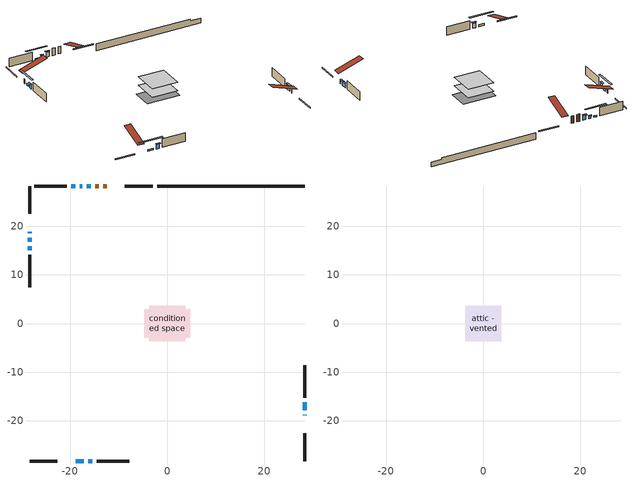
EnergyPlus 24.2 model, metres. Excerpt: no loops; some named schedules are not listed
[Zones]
conditioned space
 floor adiabatic (AdiabaticFloorConstruction): -3.67,-3.67 -3.67,3.67 3.67,3.67 3.67,-3.67 z0.86
 floor foundation (Slab1 construction): -4.69,-2.91 -4.69,2.91 4.69,2.91 4.69,-2.91 z-1.05
 wall outside (RimJoist1 construction): -3.03,28.3 -8.73,28.3 / -28.3,-28.3 -22.6,-28.3 / -28.3,28.3 -28.3,22.6 / 28.3,-28.3 28.3,-22.6 z0.86:1.16
 wall outside (AdiabaticWallConstruction 1): -12.47,28.3 -13.13,28.3 / -14.05,28.3 -14.81,28.3 z0.86:2.89
 wall outside (AdiabaticWallConstruction): -28.3,18.86 -28.3,18.57 / 28.3,-18.86 28.3,-18.77 z0.86:2.08; -18.86,-28.3 -17.23,-28.3 / -28.3,17.65 -28.3,16.83 z0.86:1.37; 28.3,-17.84 28.3,-16.21 / -15.74,28.3 -16.56,28.3 / -16.3,-28.3 -15.48,-28.3 / -28.3,15.9 -28.3,15.09 z0.86:2.21; -17.48,28.3 -18,28.3 z0.86:1.55; -18.92,28.3 -19.74,28.3 z0.86:1.25
 wall outside (Wall1 construction): -20.67,28.3 -27.37,28.3 / -14.56,-28.3 -7.85,-28.3 / -28.3,14.16 -28.3,7.46 / 28.3,-15.29 28.3,-8.58 z0.86:3.3
 wall foundation (FoundationWall1 construction): -2.1,28.3,-1.05 -2.1,28.3,0.86 25.26,28.3,0.86 25.26,28.3,0.35 28.3,28.3,0.35 28.3,28.3,-1.05
 window (WindowConstruction 5): -28.3,18.86 -28.3,18.57 z0.86:2.08
 window (WindowConstruction 8): -18.86,-28.3 -17.23,-28.3 z0.86:1.37
 window (WindowConstruction 9): -28.3,17.65 -28.3,16.83 z0.86:1.37
 window (WindowConstruction 6): 28.3,-18.86 28.3,-18.77 z0.86:2.08
 window (WindowConstruction): 28.3,-17.84 28.3,-16.21 z0.86:2.21
 window (WindowConstruction 1): -15.74,28.3 -16.56,28.3 z0.86:2.21
 window (WindowConstruction 2): -17.48,28.3 -17.99,28.3 z0.86:1.55
 window (WindowConstruction 3): -16.3,-28.3 -15.48,-28.3 z0.86:2.21
 window (WindowConstruction 4): -28.3,15.9 -28.3,15.09 z0.86:2.21
 window (WindowConstruction 7): -18.92,28.3 -19.74,28.3 z0.86:1.25
 door (Door): -12.47,28.3 -13.12,28.3 z0.86:2.89
 door (Door 1): -14.05,28.3 -14.81,28.3 z0.86:2.89
 ceiling adiabatic (AdiabaticFloorConstruction): 3.67,-3.67 3.67,3.67 -3.67,3.67 -3.67,-3.67 z0.86
attic - vented
 floor to conditioned space (Floor1 construction Reversed): -3.67,-3.67 -3.67,3.67 3.67,3.67 3.67,-3.67 z3.3
 roof outside (Roof1 construction): -11.54,28.3,3.3 -11.54,21.15,5.68 -9.66,21.15,5.68 -9.66,28.3,3.3; -19.78,-28.3,3.3 -19.78,-21.15,5.68 -21.67,-21.15,5.68 -21.67,-28.3,3.3; -28.3,19.78,3.3 -21.15,19.78,5.68 -21.15,21.67,5.68 -28.3,21.67,3.3; 28.3,-19.78,3.3 21.15,-19.78,5.68 21.15,-21.67,5.68 28.3,-21.67,3.3
shading: -14.56,-28.3 -21.53,-28.3 -21.53,-28.71 -14.56,-28.71 z4.04; -28.3,14.16 -28.3,20.32 -28.71,20.32 -28.71,14.16 z4.04; 28.3,-16.01 28.3,-18.04 28.71,-18.04 28.71,-16.01 z2.41; -16.76,28.3 -15.54,28.3 -15.54,28.71 -16.76,28.71 z2.41; -18.2,28.3 -17.28,28.3 -17.28,28.71 -18.2,28.71 z1.75; -15.28,-28.3 -16.5,-28.3 -16.5,-28.71 -15.28,-28.71 z2.41; -28.3,14.89 -28.3,16.1 -28.71,16.1 -28.71,14.89 z2.41; -22.41,28.3 -16.25,28.3 -16.25,28.71 -22.41,28.71 z3.92
[Building]
Building 1: Terrain=Suburbs
[Site:Location]
Erieau AUT_ON: Latitude {deg}=42.25; Longitude {deg}=-81.9; Time Zone {hr}=-5; Elevation {m}=178; Keep Site Location Information=Yes
[Site:GroundTemperature:Shallow]
5.2292, 3.30147, 3.1471, 4.0619, 7.73432, 11.3896, 14.5586, 16.5661, 16.7366, 15.1039, 12.0157, 8.47254
[Site:WaterMainsTemperature]
Calculation Method=Schedule; Temperature Schedule=mains temperature schedule
[Material] Roughness=Rough; Thermal Absorptance=0.9
Name | Thickness {m} | Conductivity {W/m-K} | Density {kg/m3} | Specific Heat {J/kg-K} | Solar Absorptance | Visible Absorptance
asphalt or fiberglass shingles | 0.00635 | 0.162714 | 1121.4 | 1465.45 | 0.4 | 0.4
ceiling loosefill ins | 0.169333 | 0.0480833 | 16.02 | 1046.75 | 0.7 | 0.7
ceiling stud and cavity | 0.1397 | 0.133789 | 65.682 | 1177.47 | 0.7 | 0.7
concrete 4.0 in. | 0.1016 | 1.803125 | 2242.8 | 837.4 | 0.7 | 0.7
concrete 8.0 in. | 0.2032 | 1.803125 | 2242.8 | 837.4 | 0.7 | 0.7
door material | 0.04445 | 0.188738 | 512.64 | 1214.23 | 0.7 | 0.7
door material 1 | 0.04445 | 0.0451087 | 512.64 | 1214.23 | 0.7 | 0.7
floor covering | 0.0127 | 0.0433444 | 54.468 | 1339.84 | 0.6 | 0.6
floor rigid ins; wall rigid ins | 0.512978 | 0.029427 | 32.04 | 1214.23 | 0.7 | 0.7
floor stud and cavity | 0.1397 | 1.75129 | 37.0049 | 1207.88 | 0.7 | 0.7
furniture material conditioned space 1 | 0.1524 | 0.115458 | 640.8 | 1214.23 | 0.6 | 0.6
gypsum board | 0.0127 | 0.160291 | 801 | 837.4 | 0.6 | 0.6
osb sheathing 0.5 in. | 0.0127 | 0.115458 | 512.64 | 1214.23 | 0.7 | 0.7
osb sheathing 0.75 in. | 0.01905 | 0.115458 | 512.64 | 1214.23 | 0.7 | 0.7
rim joist stud and cavity | 0.0508 | 0.103237 | 50.32683 | 1063.81 | 0.6 | 0.6
wall stud and cavity | 0.1397 | 0.0935595 | 139.0536 | 1170.24 | 0.7 | 0.7
wall stud and cavity 1 | 0.0889 | 0.380278 | 52.3479 | 1209.89 | 0.7 | 0.7
wall stud and cavity 2 | 0.0889 | 0.391764 | 83.0341 | 1211.67 | 0.7 | 0.7
wood siding | 0.0254 | 0.102417 | 544.68 | 1172.36 | 0.4 | 0.4
wood siding 1; wood siding 2; wood siding 3 | 0.0254 | 0.102417 | 544.68 | 1172.36 | 0.7 | 0.7
[WindowMaterial:SimpleGlazingSystem]
Name | U-Factor {W/m2-K} | Solar Heat Gain Coefficient
WindowMaterial | 3.304596 | 0.65
WindowMaterial 1 | 3.304596 | 0.57
WindowMaterial 2 | 5.16017 | 0.65
WindowMaterial 3 | 3.085993 | 0.37
WindowMaterial 4 | 5.01481 | 0.62
WindowMaterial 5 | 3.30687 | 0.58
WindowMaterial 6 | 3.00026 | 0.58
[Construction]
AdiabaticFloorConstruction: floor stud and cavity, floor rigid ins, osb sheathing 0.75 in., floor covering
AdiabaticWallConstruction: wood siding 2, wall rigid ins, wall stud and cavity 1, gypsum board
AdiabaticWallConstruction 1: wood siding 3, wall rigid ins, wall stud and cavity 1, gypsum board
Door: door material
Door 1: door material 1
Floor1 construction Reversed: gypsum board, ceiling stud and cavity, ceiling loosefill ins
FoundationWall1 construction: concrete 8.0 in.
furniture construction conditioned space 1: furniture material conditioned space 1
PartitionWallConstruction: gypsum board, wall stud and cavity 2, gypsum board
RimJoist1 construction: wood siding 1, rim joist stud and cavity
Roof1 construction: asphalt or fiberglass shingles
Slab1 construction: concrete 4.0 in.
Wall1 construction: wood siding, osb sheathing 0.5 in., wall stud and cavity, gypsum board
WindowConstruction; WindowConstruction 1; WindowConstruction 3; WindowConstruction 4: WindowMaterial
WindowConstruction 2: WindowMaterial 1
WindowConstruction 5: WindowMaterial 2
WindowConstruction 6: WindowMaterial 3
WindowConstruction 7: WindowMaterial 4
WindowConstruction 8: WindowMaterial 5
WindowConstruction 9: WindowMaterial 6
[Zone] Multiplier=1; Part of Total Floor Area=Yes
Name | Volume {m3}
attic - vented | 20.8212
conditioned space | 236.6
[Space]
Name | Zone | Volume {m3}
attic - vented 1 | attic - vented | 20.8212
conditioned space 1 | conditioned space | 236.6
[ZoneInfiltration:EffectiveLeakageArea]
infil attic - vented 1: Zone or Space=attic - vented 1; Schedule=Always On Discrete; Effective Air Leakage Area {cm2}=2584.32; Stack Coefficient=0.000165659; Wind Coefficient=8.69616e-06
[ZoneMixing]
whole house fan mix: Zone or Space=attic - vented; Schedule=Always On Continuous; Design Flow Rate Calculation Method=Flow/Zone; Design Flow Rate {m3/s}=0; Source Zone or Space=conditioned space
[SurfaceProperty:ExposedFoundationPerimeter]
Slab1: Exposed Perimeter Calculation Method=TotalExposedPerimeter; Total Exposed Perimeter {m}=30.39999
[InternalMass] Zone or ZoneList=conditioned space; Space or SpaceList=conditioned space 1
Name | Construction | Surface Area {m2}
furniture mass conditioned space 1 | furniture construction conditioned space 1 | 43.3641
partition wall mass | PartitionWallConstruction | 108.41
[Lights]
interior lighting: Zone or ZoneList or Space or SpaceList=conditioned space 1; Schedule=interior lighting schedule; Design Level Calculation Method=LightingLevel; Lighting Level {W}=343.2; Return Air Fraction=0; Fraction Radiant=0.6; Fraction Visible=0.2; Fraction Replaceable=1
[People]
occupants: Zone or ZoneList or Space or SpaceList=conditioned space 1; Number of People Schedule=occupants schedule; Number of People Calculation Method=People; Number of People=3; Fraction Radiant=0.314171; Sensible Heat Fraction=0.56303; Activity Level Schedule=occupants activity schedule; Carbon Dioxide Generation Rate {m3/s-W}=0; Enable ASHRAE 55 Comfort Warnings=No; Mean Radiant Temperature Calculation Type=EnclosureAveraged
[ElectricEquipment] Zone or ZoneList or Space or SpaceList=conditioned space 1; Design Level Calculation Method=EquipmentLevel
Name | Schedule | Design Level {W} | Fraction Latent | Fraction Radiant | Fraction Lost
clothes dryer | clothes dryer schedule | 140.772 | 0.015 | 0.081 | 0.85
clothes washer | clothes washer schedule | 32.1985 | 0.03 | 0.162 | 0.7
cooking range | cooking range schedule | 215.147 | 0.08 | 0.432 | 0.2
dishwasher | dishwasher schedule | 66.8632 | 0.3 | 0.18 | 0.4
fridge | fridge schedule | 72.9452 | 0 | 0.6 | 0
mech vent house fan | mech vent house fan schedule | 0 | 0 | 0 | 1
mech vent house fan cfis | mech vent house fan cfis schedule | 0 | 0 | 0 | 0
misc plug loads | misc plug loads schedule | 494.7 | 0.045 | 0.513 | 0.1
whole house fan | Always On Discrete | 0 | 0 | 0 | 1
[OtherEquipment] Zone or ZoneList or Space or SpaceList=conditioned space 1; Design Level Calculation Method=EquipmentLevel
Name | Fuel Type | Schedule | Design Level {W} | Fraction Latent | Fraction Radiant | Fraction Lost
clothes dryer 1 | Electricity | clothes dryer schedule | 0 | 0.015 | 0.081 | 0.85
cooking range 1 | Electricity | cooking range schedule | 0 | 0.08 | 0.432 | 0.2
general water use latent | None | general water use schedule | 62.594 | 1 | 0 | 0
general water use sensible | None | general water use schedule | -61.6891 | 0 | 0.6 | 0
mech vent house fan latent load | None | Always On Discrete | 0 | 1 | 0 | 0
mech vent house fan sensible load | None | Always On Discrete | 0 | 0 | 0 | 0
water heater energy adjustment1 | NaturalGas | Always On Discrete | 0.01 | 0 | 0 | 1
[ZoneInfiltration:DesignFlowRate] Zone or ZoneList or Space or SpaceList=conditioned space 1; Schedule=Always On Discrete; Design Flow Rate Calculation Method=Flow/Zone; Design Flow Rate {m3/s}=0
infil flow; natural vent flow; whole house fan flow
[AvailabilityManager:Scheduled]
central ac and furnace airloop Availability Manager: Schedule=Always On Discrete
[Foundation:Kiva]
Foundation Kiva 1: Initial Indoor Air Temperature {C}=18; Wall Height Above Grade {m}=0.859993; Wall Depth Below Slab {m}=0.2032
[Foundation:Kiva:Settings]
Soil Conductivity {W/m-K}=0.849921; Soil Density {kg/m3}=1842.3; Soil Specific Heat {J/kg-K}=418.7; Ground Solar Absorptivity=0.9; Ground Thermal Absorptivity=0.9; Ground Surface Roughness {m}=0.03; Far-Field Width {m}=40; Deep-Ground Boundary Condition=ZeroFlux; Deep-Ground Depth {m}=40; Minimum Cell Dimension {m}=0.2; Maximum Cell Growth Coefficient=3; Simulation Timestep=Timestep
[Exterior:Lights]
exterior lighting: Schedule=exterior lighting schedule; Design Level {W}=75.6
[EnergyManagementSystem:GlobalVariable]
central_ac_and_furnace_airloop_Fan_RTF
infil_program_Qfan
infil_program_Qinf
natural_vent_program_Qnv
natural_vent_program_Qwhf
[EnergyManagementSystem:Sensor]
Name | Output:Variable or Output:Meter Index Key | Output:Variable or Output:Meter
airflow_gain | infil flow | Infiltration Sensible Heat Gain Energy
airflow_gain_1 | natural vent flow | Infiltration Sensible Heat Gain Energy
airflow_gain_2 | whole house fan flow | Infiltration Sensible Heat Gain Energy
airflow_loss | infil flow | Infiltration Sensible Heat Loss Energy
airflow_loss_1 | natural vent flow | Infiltration Sensible Heat Loss Energy
airflow_loss_2 | whole house fan flow | Infiltration Sensible Heat Loss Energy
clg_load_cond |  | Cooling:EnergyTransfer:Zone:CONDITIONED SPACE
clg_sp_s; clg_sp_s_1 | cooling setpoint | Schedule Value
clothes_dryer_exhaust_0_sch_s | clothes dryer exhaust 0 schedule | Schedule Value
cool_season | cooling season schedule | Schedule Value
htg_load_cond |  | Heating:EnergyTransfer:Zone:CONDITIONED SPACE
htg_sp_s; htg_sp_s_1 | heating setpoint | Schedule Value
ig_ee_conv | clothes dryer | Electric Equipment Convective Heating Energy
ig_ee_conv_2 | cooking range | Electric Equipment Convective Heating Energy
ig_ee_conv_4 | fridge | Electric Equipment Convective Heating Energy
ig_ee_conv_5 | misc plug loads | Electric Equipment Convective Heating Energy
ig_ee_conv_6 | whole house fan | Electric Equipment Convective Heating Energy
ig_ee_rad | clothes dryer | Electric Equipment Radiant Heating Energy
ig_ee_rad_2 | cooking range | Electric Equipment Radiant Heating Energy
ig_ee_rad_4 | fridge | Electric Equipment Radiant Heating Energy
ig_ee_rad_5 | misc plug loads | Electric Equipment Radiant Heating Energy
ig_ee_rad_6 | whole house fan | Electric Equipment Radiant Heating Energy
ig_lgt_conv | interior lighting | Lights Convective Heating Energy
ig_lgt_rad | interior lighting | Lights Radiant Heating Energy
ig_lgt_vis | interior lighting | Lights Visible Radiation Heating Energy
ig_oe_conv | clothes dryer 1 | Other Equipment Convective Heating Energy
ig_oe_conv_1 | cooking range 1 | Other Equipment Convective Heating Energy
ig_oe_conv_2 | general water use latent | Other Equipment Convective Heating Energy
ig_oe_conv_3 | general water use sensible | Other Equipment Convective Heating Energy
ig_oe_conv_4 | water heater energy adjustment1 | Other Equipment Convective Heating Energy
ig_oe_rad | clothes dryer 1 | Other Equipment Radiant Heating Energy
ig_oe_rad_1 | cooking range 1 | Other Equipment Radiant Heating Energy
ig_oe_rad_2 | general water use latent | Other Equipment Radiant Heating Energy
ig_oe_rad_3 | general water use sensible | Other Equipment Radiant Heating Energy
ig_oe_rad_4 | water heater energy adjustment1 | Other Equipment Radiant Heating Energy
ig_ppl_conv | occupants | People Convective Heating Energy
ig_ppl_rad | occupants | People Radiant Heating Energy
im_conv | furniture mass conditioned space 1 | Surface Inside Face Convection Heat Gain Energy
im_conv_1 | partition wall mass | Surface Inside Face Convection Heat Gain Energy
im_ig | furniture mass conditioned space 1 | Surface Inside Face Internal Gains Radiation Heat Gain Energy
im_ig_1 | partition wall mass | Surface Inside Face Internal Gains Radiation Heat Gain Energy
im_lgt | furniture mass conditioned space 1 | Surface Inside Face Lights Radiation Heat Gain Energy
im_lgt_1 | partition wall mass | Surface Inside Face Lights Radiation Heat Gain Energy
im_sol | furniture mass conditioned space 1 | Surface Inside Face Solar Radiation Heat Gain Energy
im_sol_1 | partition wall mass | Surface Inside Face Solar Radiation Heat Gain Energy
im_surf | furniture mass conditioned space 1 | Surface Inside Face Net Surface Thermal Radiation Heat Gain Energy
im_surf_1 | partition wall mass | Surface Inside Face Net Surface Thermal Radiation Heat Gain Energy
mv_conv | mech vent house fan | Electric Equipment Convective Heating Energy
mv_conv_1 | mech vent house fan cfis | Electric Equipment Convective Heating Energy
mv_conv_2 | mech vent house fan latent load | Other Equipment Convective Heating Energy
mv_conv_3 | mech vent house fan sensible load | Other Equipment Convective Heating Energy
mv_rad | mech vent house fan | Electric Equipment Radiant Heating Energy
mv_rad_1 | mech vent house fan cfis | Electric Equipment Radiant Heating Energy
mv_rad_2 | mech vent house fan latent load | Other Equipment Radiant Heating Energy
mv_rad_3 | mech vent house fan sensible load | Other Equipment Radiant Heating Energy
natural_vent_s | natural vent schedule | Schedule Value
out_pb_s |  | Site Outdoor Air Barometric Pressure
out_wt_s |  | Site Outdoor Air Humidity Ratio
site_vw_s |  | Site Wind Speed
ss_back_out | Window1 | Surface Window Shortwave from Zone Back Out Window Heat Transfer Rate
ss_back_out_1 | Window10 | Surface Window Shortwave from Zone Back Out Window Heat Transfer Rate
ss_back_out_2 | Window12 | Surface Window Shortwave from Zone Back Out Window Heat Transfer Rate
ss_back_out_3 | Window2 | Surface Window Shortwave from Zone Back Out Window Heat Transfer Rate
ss_back_out_4 | Window3 | Surface Window Shortwave from Zone Back Out Window Heat Transfer Rate
ss_back_out_5 | Window5 | Surface Window Shortwave from Zone Back Out Window Heat Transfer Rate
ss_back_out_6 | Window6 | Surface Window Shortwave from Zone Back Out Window Heat Transfer Rate
ss_back_out_7 | Window7 | Surface Window Shortwave from Zone Back Out Window Heat Transfer Rate
ss_back_out_8 | Window8 | Surface Window Shortwave from Zone Back Out Window Heat Transfer Rate
ss_back_out_9 | Window9 | Surface Window Shortwave from Zone Back Out Window Heat Transfer Rate
ss_conv | Door1 | Surface Inside Face Convection Heat Gain Energy
ss_conv_1 | Door2 | Surface Inside Face Convection Heat Gain Energy
ss_conv_10 | Window8 | Surface Inside Face Convection Heat Gain Energy
ss_conv_11 | Window9 | Surface Inside Face Convection Heat Gain Energy
ss_conv_2 | Window1 | Surface Inside Face Convection Heat Gain Energy
ss_conv_3 | Window10 | Surface Inside Face Convection Heat Gain Energy
ss_conv_4 | Window12 | Surface Inside Face Convection Heat Gain Energy
ss_conv_5 | Window2 | Surface Inside Face Convection Heat Gain Energy
ss_conv_6 | Window3 | Surface Inside Face Convection Heat Gain Energy
ss_conv_7 | Window5 | Surface Inside Face Convection Heat Gain Energy
ss_conv_8 | Window6 | Surface Inside Face Convection Heat Gain Energy
ss_conv_9 | Window7 | Surface Inside Face Convection Heat Gain Energy
ss_ig | Door1 | Surface Inside Face Internal Gains Radiation Heat Gain Energy
ss_ig_1 | Door2 | Surface Inside Face Internal Gains Radiation Heat Gain Energy
ss_ig_10 | Window8 | Surface Inside Face Internal Gains Radiation Heat Gain Energy
ss_ig_11 | Window9 | Surface Inside Face Internal Gains Radiation Heat Gain Energy
ss_ig_2 | Window1 | Surface Inside Face Internal Gains Radiation Heat Gain Energy
ss_ig_3 | Window10 | Surface Inside Face Internal Gains Radiation Heat Gain Energy
ss_ig_4 | Window12 | Surface Inside Face Internal Gains Radiation Heat Gain Energy
ss_ig_5 | Window2 | Surface Inside Face Internal Gains Radiation Heat Gain Energy
ss_ig_6 | Window3 | Surface Inside Face Internal Gains Radiation Heat Gain Energy
ss_ig_7 | Window5 | Surface Inside Face Internal Gains Radiation Heat Gain Energy
ss_ig_8 | Window6 | Surface Inside Face Internal Gains Radiation Heat Gain Energy
ss_ig_9 | Window7 | Surface Inside Face Internal Gains Radiation Heat Gain Energy
ss_lgt | Door1 | Surface Inside Face Lights Radiation Heat Gain Energy
ss_lgt_1 | Door2 | Surface Inside Face Lights Radiation Heat Gain Energy
ss_sol | Door1 | Surface Inside Face Solar Radiation Heat Gain Energy
ss_sol_1 | Door2 | Surface Inside Face Solar Radiation Heat Gain Energy
ss_surf | Door1 | Surface Inside Face Net Surface Thermal Radiation Heat Gain Energy
ss_surf_1 | Door2 | Surface Inside Face Net Surface Thermal Radiation Heat Gain Energy
ss_surf_10 | Window8 | Surface Inside Face Net Surface Thermal Radiation Heat Gain Energy
ss_surf_11 | Window9 | Surface Inside Face Net Surface Thermal Radiation Heat Gain Energy
ss_surf_2 | Window1 | Surface Inside Face Net Surface Thermal Radiation Heat Gain Energy
ss_surf_3 | Window10 | Surface Inside Face Net Surface Thermal Radiation Heat Gain Energy
ss_surf_4 | Window12 | Surface Inside Face Net Surface Thermal Radiation Heat Gain Energy
ss_surf_5 | Window2 | Surface Inside Face Net Surface Thermal Radiation Heat Gain Energy
ss_surf_6 | Window3 | Surface Inside Face Net Surface Thermal Radiation Heat Gain Energy
ss_surf_7 | Window5 | Surface Inside Face Net Surface Thermal Radiation Heat Gain Energy
ss_surf_8 | Window6 | Surface Inside Face Net Surface Thermal Radiation Heat Gain Energy
ss_surf_9 | Window7 | Surface Inside Face Net Surface Thermal Radiation Heat Gain Energy
ss_trans_in | Window1 | Surface Window Transmitted Solar Radiation Rate
ss_trans_in_1 | Window10 | Surface Window Transmitted Solar Radiation Rate
ss_trans_in_2 | Window12 | Surface Window Transmitted Solar Radiation Rate
ss_trans_in_3 | Window2 | Surface Window Transmitted Solar Radiation Rate
ss_trans_in_4 | Window3 | Surface Window Transmitted Solar Radiation Rate
ss_trans_in_5 | Window5 | Surface Window Transmitted Solar Radiation Rate
ss_trans_in_6 | Window6 | Surface Window Transmitted Solar Radiation Rate
ss_trans_in_7 | Window7 | Surface Window Transmitted Solar Radiation Rate
ss_trans_in_8 | Window8 | Surface Window Transmitted Solar Radiation Rate
ss_trans_in_9 | Window9 | Surface Window Transmitted Solar Radiation Rate
ss_trans_out | Window1 | Surface Inside Face Initial Transmitted Diffuse Transmitted Out Window Solar Radiation Rate
ss_trans_out_1 | Window10 | Surface Inside Face Initial Transmitted Diffuse Transmitted Out Window Solar Radiation Rate
ss_trans_out_2 | Window12 | Surface Inside Face Initial Transmitted Diffuse Transmitted Out Window Solar Radiation Rate
ss_trans_out_3 | Window2 | Surface Inside Face Initial Transmitted Diffuse Transmitted Out Window Solar Radiation Rate
ss_trans_out_4 | Window3 | Surface Inside Face Initial Transmitted Diffuse Transmitted Out Window Solar Radiation Rate
ss_trans_out_5 | Window5 | Surface Inside Face Initial Transmitted Diffuse Transmitted Out Window Solar Radiation Rate
ss_trans_out_6 | Window6 | Surface Inside Face Initial Transmitted Diffuse Transmitted Out Window Solar Radiation Rate
ss_trans_out_7 | Window7 | Surface Inside Face Initial Transmitted Diffuse Transmitted Out Window Solar Radiation Rate
ss_trans_out_8 | Window8 | Surface Inside Face Initial Transmitted Diffuse Transmitted Out Window Solar Radiation Rate
ss_trans_out_9 | Window9 | Surface Inside Face Initial Transmitted Diffuse Transmitted Out Window Solar Radiation Rate
s_conv | Floor1 | Surface Inside Face Convection Heat Gain Energy
s_conv_1 | FoundationWall1 | Surface Inside Face Convection Heat Gain Energy
s_conv_10 | Wall1:180 | Surface Inside Face Convection Heat Gain Energy
s_conv_11 | Wall1:270 | Surface Inside Face Convection Heat Gain Energy
s_conv_12 | Wall1:90 | Surface Inside Face Convection Heat Gain Energy
s_conv_2 | inferred conditioned ceiling | Surface Inside Face Convection Heat Gain Energy
s_conv_3 | inferred conditioned floor | Surface Inside Face Convection Heat Gain Energy
s_conv_4 | RimJoist1:0 | Surface Inside Face Convection Heat Gain Energy
s_conv_5 | RimJoist1:180 | Surface Inside Face Convection Heat Gain Energy
s_conv_6 | RimJoist1:270 | Surface Inside Face Convection Heat Gain Energy
s_conv_7 | RimJoist1:90 | Surface Inside Face Convection Heat Gain Energy
s_conv_8 | Slab1 | Surface Inside Face Convection Heat Gain Energy
s_conv_9 | Wall1:0 | Surface Inside Face Convection Heat Gain Energy
s_ig | Floor1 | Surface Inside Face Internal Gains Radiation Heat Gain Energy
s_ig_1 | FoundationWall1 | Surface Inside Face Internal Gains Radiation Heat Gain Energy
s_ig_10 | Wall1:180 | Surface Inside Face Internal Gains Radiation Heat Gain Energy
s_ig_11 | Wall1:270 | Surface Inside Face Internal Gains Radiation Heat Gain Energy
s_ig_12 | Wall1:90 | Surface Inside Face Internal Gains Radiation Heat Gain Energy
s_ig_2 | inferred conditioned ceiling | Surface Inside Face Internal Gains Radiation Heat Gain Energy
s_ig_3 | inferred conditioned floor | Surface Inside Face Internal Gains Radiation Heat Gain Energy
s_ig_4 | RimJoist1:0 | Surface Inside Face Internal Gains Radiation Heat Gain Energy
s_ig_5 | RimJoist1:180 | Surface Inside Face Internal Gains Radiation Heat Gain Energy
s_ig_6 | RimJoist1:270 | Surface Inside Face Internal Gains Radiation Heat Gain Energy
s_ig_7 | RimJoist1:90 | Surface Inside Face Internal Gains Radiation Heat Gain Energy
s_ig_8 | Slab1 | Surface Inside Face Internal Gains Radiation Heat Gain Energy
s_ig_9 | Wall1:0 | Surface Inside Face Internal Gains Radiation Heat Gain Energy
s_lgt | Floor1 | Surface Inside Face Lights Radiation Heat Gain Energy
s_lgt_1 | FoundationWall1 | Surface Inside Face Lights Radiation Heat Gain Energy
s_lgt_10 | Wall1:180 | Surface Inside Face Lights Radiation Heat Gain Energy
s_lgt_11 | Wall1:270 | Surface Inside Face Lights Radiation Heat Gain Energy
s_lgt_12 | Wall1:90 | Surface Inside Face Lights Radiation Heat Gain Energy
s_lgt_2 | inferred conditioned ceiling | Surface Inside Face Lights Radiation Heat Gain Energy
s_lgt_3 | inferred conditioned floor | Surface Inside Face Lights Radiation Heat Gain Energy
s_lgt_4 | RimJoist1:0 | Surface Inside Face Lights Radiation Heat Gain Energy
s_lgt_5 | RimJoist1:180 | Surface Inside Face Lights Radiation Heat Gain Energy
s_lgt_6 | RimJoist1:270 | Surface Inside Face Lights Radiation Heat Gain Energy
s_lgt_7 | RimJoist1:90 | Surface Inside Face Lights Radiation Heat Gain Energy
s_lgt_8 | Slab1 | Surface Inside Face Lights Radiation Heat Gain Energy
s_lgt_9 | Wall1:0 | Surface Inside Face Lights Radiation Heat Gain Energy
s_sol | Floor1 | Surface Inside Face Solar Radiation Heat Gain Energy
s_sol_1 | FoundationWall1 | Surface Inside Face Solar Radiation Heat Gain Energy
s_sol_10 | Wall1:180 | Surface Inside Face Solar Radiation Heat Gain Energy
s_sol_11 | Wall1:270 | Surface Inside Face Solar Radiation Heat Gain Energy
s_sol_12 | Wall1:90 | Surface Inside Face Solar Radiation Heat Gain Energy
s_sol_2 | inferred conditioned ceiling | Surface Inside Face Solar Radiation Heat Gain Energy
s_sol_3 | inferred conditioned floor | Surface Inside Face Solar Radiation Heat Gain Energy
s_sol_4 | RimJoist1:0 | Surface Inside Face Solar Radiation Heat Gain Energy
s_sol_5 | RimJoist1:180 | Surface Inside Face Solar Radiation Heat Gain Energy
s_sol_6 | RimJoist1:270 | Surface Inside Face Solar Radiation Heat Gain Energy
s_sol_7 | RimJoist1:90 | Surface Inside Face Solar Radiation Heat Gain Energy
s_sol_8 | Slab1 | Surface Inside Face Solar Radiation Heat Gain Energy
s_sol_9 | Wall1:0 | Surface Inside Face Solar Radiation Heat Gain Energy
s_surf | Floor1 | Surface Inside Face Net Surface Thermal Radiation Heat Gain Energy
s_surf_1 | FoundationWall1 | Surface Inside Face Net Surface Thermal Radiation Heat Gain Energy
s_surf_10 | Wall1:180 | Surface Inside Face Net Surface Thermal Radiation Heat Gain Energy
